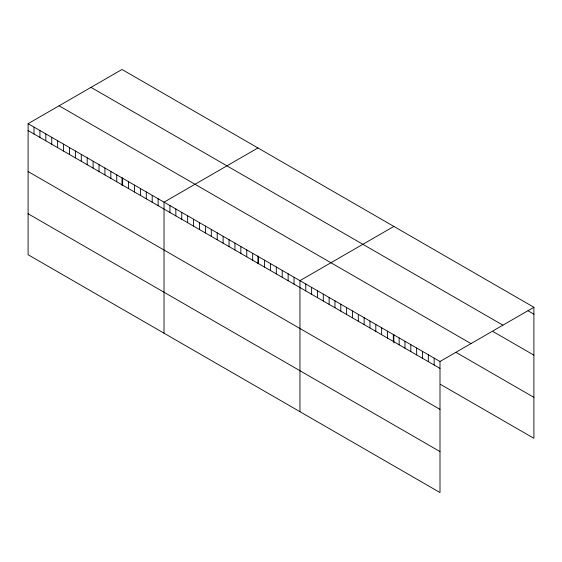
<?xml version="1.0" encoding="UTF-8"?>
<svg xmlns="http://www.w3.org/2000/svg" width="562" height="562" viewBox="0 0 562 562"><rect width="100%" height="100%" fill="white"/><g stroke="black" fill="none" stroke-linecap="round" stroke-linejoin="round"><path stroke-width="0.84" d="M28.1 123.682L439.997 361.492L439.997 492.53L28.1 254.727L28.1 123.682L122.003 69.47L533.9 307.274L533.9 438.318L440.538 384.415M257.93 147.946L164.027 202.158L164.027 333.203M393.857 226.423L299.953 280.635L299.953 411.679M439.997 361.492L533.9 307.274M528.062 310.814L533.9 314.179M91.016 87.363L502.913 325.166M493.057 331.559L533.9 355.142M59.087 105.796L470.984 343.6M455.852 352.29L533.9 397.348M28.1 130.588L439.997 368.398M28.1 171.55L439.997 409.361M28.1 213.757L439.997 451.567M434.159 358.12L434.159 365.026M428.328 354.755L428.328 361.654M422.491 351.383L422.491 358.289M416.653 348.019L416.653 354.917M410.822 344.647L410.822 351.552M404.984 341.274L404.984 348.18M399.146 337.91L399.146 344.815M393.857 334.418L393.857 342.953M393.316 334.538L393.316 341.443M387.478 331.173L387.478 338.071M381.647 327.801L381.647 334.706M375.809 324.436L375.809 331.334M369.972 321.064L369.972 327.969M364.141 317.699L364.141 324.597M358.303 314.327L358.303 321.232M352.465 310.955L352.465 317.86M346.635 307.59L346.635 314.495M340.797 304.218L340.797 311.123M334.959 300.853L334.959 307.751M329.128 297.481L329.128 304.386M323.291 294.116L323.291 301.014M317.46 290.744L317.46 297.649M311.622 287.372L311.622 294.277M305.784 284.007L305.784 290.912M294.038 277.228L294.038 284.126M288.13 273.813L288.13 280.719M282.222 270.399L282.222 277.305M276.314 266.992L276.314 273.891M270.399 263.578L270.399 270.484M264.491 260.164L264.491 267.069M258.583 256.757L258.583 263.655M257.93 255.942L257.93 263.62M252.675 253.343L252.675 260.248M246.76 249.928L246.76 256.834M240.852 246.514L240.852 253.42M234.944 243.107L234.944 250.006M229.036 239.693L229.036 246.599M223.121 236.279L223.121 243.184M217.213 232.872L217.213 239.77M211.305 229.458L211.305 236.363M205.397 226.043L205.397 232.949M199.482 222.636L199.482 229.535M193.574 219.222L193.574 226.128M187.666 215.808L187.666 222.714M181.758 212.394L181.758 219.299M175.843 208.987L175.843 215.892M169.935 205.573L169.935 212.478M158.119 198.751L158.119 205.65M152.204 195.337L152.204 202.243M146.296 191.923L146.296 198.829M140.388 188.516L140.388 195.414M134.48 185.102L134.48 192.007M128.565 181.688L128.565 188.593M122.656 178.28L122.656 185.179M122.003 177.466L122.003 185.144M116.748 174.866L116.748 181.772M110.84 171.452L110.84 178.358M104.925 168.038L104.925 174.944M99.017 164.631L99.017 171.536M93.109 161.217L93.109 168.122M87.201 157.803L87.201 164.708M81.286 154.395L81.286 161.294M75.378 150.981L75.378 157.887M69.47 147.567L69.47 154.473M63.562 144.16L63.562 151.059M57.647 140.746L57.647 147.651M51.739 137.332L51.739 144.237M45.831 133.925L45.831 140.823M39.923 130.51L39.923 137.416M34.008 127.096L34.008 134.002"/></g></svg>
